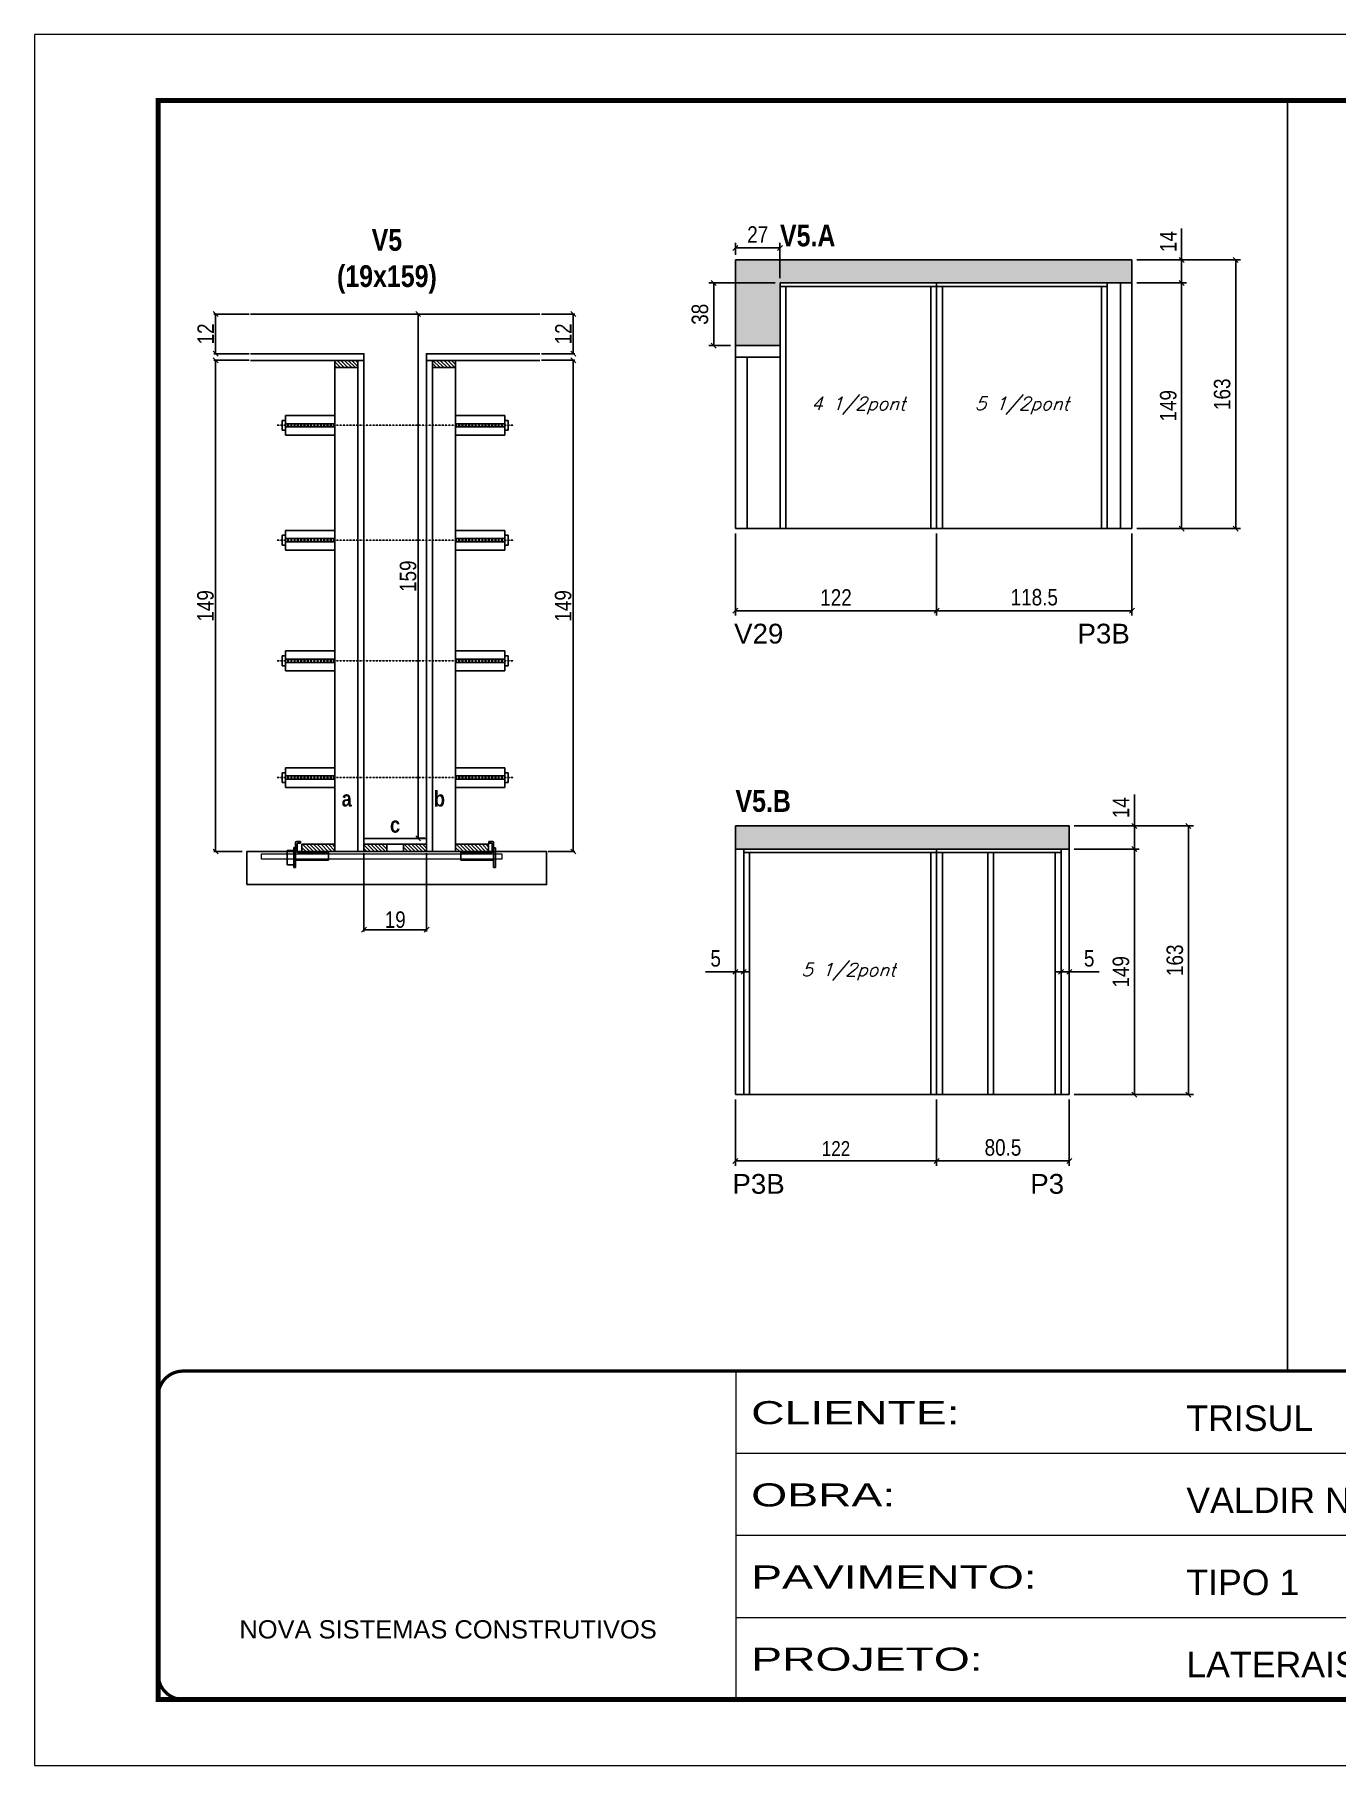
# Model space of a CAD drawing. Extents: x 3330 to 22105, y 1197 to 30204.
# Drawn here: x 4928 to 5718, y 26466 to 27516 of the extents above; entities that cross this region are included whole.
import ezdxf

# ---------------------------------------------------------------- set-up
doc = ezdxf.new("R2010")
doc.units = 0
for name, pattern in [('CONTINUO', [0]), ('DASHED', [0.75, 0.5, -0.25]), ('HIDDEN', [0.375, 0.25, -0.125])]:
    doc.linetypes.add(name, pattern=pattern)
for name, color, linetype in [('5', 5, 'Continuous'), ('barrote', 251, 'Continuous'), ('COTA', 241, 'Continuous'), ('detalhes', 4, 'Continuous'), ('NOMENCLATURA', 7, 'Continuous'), ('Painéis', 200, 'Continuous'), ('presilha', 1, 'Continuous'), ('SARR_2.2x10', 60, 'Continuous'), ('SARR_2.2x7', 40, 'Continuous'), ('SARR_3.5x7', 81, 'Continuous'), ('TENSOR', 3, 'Continuous'), ('texto', 7, 'Continuous')]:
    doc.layers.add(name, color=color, linetype=linetype)
for name, color, linetype, lineweight in [('CONCRETO', 251, 'Continuous', 25), ('Folhas', 255, 'Continuous', 9), ('SARRAFO DE PRESSAO', 251, 'DASHED', 9), ('SCO-___-LAJ', 2, 'Continuous', 0)]:
    doc.layers.add(name, color=color, linetype=linetype, lineweight=lineweight)
doc.styles.add('ARIAL', font='arial.ttf')
doc.styles.add('COTA TECNICA', font='techl___.ttf', dxfattribs={"height": 10})
doc.styles.add('COTA TECNICA 2X', font='techl___.ttf', dxfattribs={"height": 10})
doc.styles.add('COTA TECNICA-50', font='techl___.ttf', dxfattribs={"height": 9})
doc.styles.add('Romans', font='romans.shx')
doc.styles.get("Standard").update_dxf_attribs({"font": 'arial.ttf'})
doc.styles.add('TECNICA', font='techb___.ttf', dxfattribs={"height": 10})
doc.styles.add('Tecnologia', font='')
doc.styles.get('Tecnologia').set_extended_font_data('Forgotten Futurist')
doc.dimstyles.new('COTA PAINEL-50', dxfattribs={"dimtxt": 9, "dimasz": 3, "dimexe": 3, "dimexo": 3, "dimgap": 3, "dimtad": 1, "dimdec": 1, "dimzin": 12, "dimdsep": 46, "dimtxsty": 'COTA TECNICA-50', "dimblk1": 'OBLIQUE', "dimblk2": 'OBLIQUE', "dimsah": 1, "dimcen": 0.9, "dimclrd": 4, "dimclre": 4, "dimclrt": 240, "dimadec": 1, "dimazin": 3, "dimtfac": 1, "dimtdec": 1, "dimtmove": 0, "dimatfit": 3, "dimfxl": 1, "dimtolj": 1, "dimtzin": 12, "dimarcsym": 0})
doc.dimstyles.new('PAINEL', dxfattribs={"dimtxt": 10, "dimasz": 3, "dimexe": 3, "dimexo": 3, "dimgap": 3, "dimtad": 1, "dimdec": 1, "dimzin": 12, "dimdsep": 46, "dimtxsty": 'COTA TECNICA', "dimblk1": 'OBLIQUE', "dimblk2": 'OBLIQUE', "dimsah": 1, "dimcen": 0.9, "dimclrd": 4, "dimclre": 4, "dimclrt": 240, "dimadec": 1, "dimazin": 3, "dimtfac": 1, "dimtdec": 1, "dimtmove": 0, "dimatfit": 3, "dimfxl": 1, "dimtolj": 1, "dimtzin": 12, "dimarcsym": 0})
doc.dimstyles.new('SECAO', dxfattribs={"dimscale": 0.333333, "dimtxt": 5, "dimasz": 9, "dimexe": 3, "dimexo": 3, "dimgap": 3, "dimtad": 1, "dimdec": 1, "dimlfac": 0.5, "dimzin": 12, "dimdsep": 46, "dimtxsty": 'COTA TECNICA 2X', "dimblk1": 'OBLIQUE', "dimblk2": 'OBLIQUE', "dimsah": 1, "dimcen": 0.9, "dimclrd": 4, "dimclre": 4, "dimclrt": 240, "dimadec": 1, "dimazin": 3, "dimtfac": 1, "dimtdec": 1, "dimtmove": 0, "dimatfit": 3, "dimfxl": 1, "dimtolj": 1, "dimtzin": 12, "dimarcsym": 0})
pattern_1 = [(135, (38363.5036, -96491.8175), (-1.122532015, -1.122532015), [])]
pattern_2 = [(50, (-125809.412, -5427.082), (5.46554007, -0.47817257), [0.5715, -6.2865]), (355, (-125809.412, -5427.082), (-1.05730264, 5.73170536), [0.4572, -5.02921753]), (100.4514447, (-125808.9564, -5427.122), (4.40823741, 5.25353256), [0.48570026, -5.34270734]), (46.1842, (-125809.412, -5425.558), (8.13237123, -1.26126984), [0.85725, -9.42975]), (96.6355576, (-125808.734, -5425.663), (7.122124, 7.42278374), [0.7285507, -8.01406824]), (351.184151, (-125809.412, -5425.558), (7.122124, 7.42278374), [0.685799, -7.54379196]), (21, (-125808.65, -5425.939), (4.54843174, -3.06795595), [0.5715, -6.2865]), (326, (-125808.65, -5425.939), (1.85406085, 5.52563898), [0.4572, -5.0292]), (71.451445, (-125808.271, -5426.195), (6.40249258, 2.45768307), [0.48570026, -5.34269813]), (37.5, (-125809.4118, -5427.0821), (0.092658098, 2.536651166), [0, -4.96824, 0, -5.1054, 0, -5.04825]), (7.5, (-125809.4118, -5427.0821), (2.004589875, 3.005417245), [0, -2.91084, 0, -4.85394, 0, -1.92405]), (327.5, (-125811.1111, -5427.0821), (4.067717855, -0.17186232), [0, -1.905, 0, -5.9436, 0, -7.8867]), (317.5, (-125811.873, -5427.082), (4.44387544, 0.76279473), [0, -2.4765, 0, -3.94716, 0, -5.6007])]

# ---------------------------------------------------------------- blocks, each defined once
blk = doc.blocks.new('9999999999')
at = {"color": 30, "linetype": 'CONTINUO'}
for p, q in [((98564.6, 34230.2), (98564.6, 34429.4)), ((98564.6, 34379.6), (99584, 34379.6)), ((98564.6, 34329.8), (99488, 34329.8)), ((98564.6, 34280), (99488, 34280))]:
    blk.add_line(p, q, dxfattribs=at)
at = {"color": 30, "linetype": 'CONTINUO', "const_width": 2}
blk.add_lwpolyline([(99584, 34230.2), (99584, 34414.4, 0.414214), (99569, 34429.4), (98229, 34429.4, 0.414214), (98214, 34414.4), (98214, 34245.2, 0.414214), (98229, 34230.2), (99584, 34230.2)], format="xyb", dxfattribs=at)
at = {"layer": 'Folhas'}
blk.add_lwpolyline([(98139, 34190.2), (99624, 34190.2), (99624, 35240.2), (98139, 35240.2)], close=True, dxfattribs=at)
at = {"layer": 'Folhas', "color": 30, "const_width": 3}
blk.add_lwpolyline([(98214, 34230.2), (99584, 34230.2), (99584, 35200.2), (98214, 35200.2)], close=True, dxfattribs=at)
at = {"color": 7, "linetype": 'Continuous', "ltscale": 5, "style": 'ARIAL'}
for s, height, p in [('TRISUL', 15.48, (98837.7, 34393.1)), ('VALDIR NIEMEYER', 15.483, (98837.7, 34343.3)), ('TIPO 1', 15.48, (98837.7, 34293.5)), ('NOVA SISTEMAS CONSTRUTIVOS', 11.059, (98263.2, 34267.2)), ('LATERAIS DE VIGAS', 15.483, (98837.7, 34243.7))]:
    blk.add_text(s, height=height, dxfattribs=at).set_placement(p)
at = {"layer": 'Folhas', "color": 7, "style": 'Tecnologia', "width": 1.5}
for s, p in [('CLIENTE:', (98573.7, 34397.2)), ('OBRA:', (98573.7, 34347.3)), ('PAVIMENTO:', (98573.7, 34297.5)), ('PROJETO:', (98573.7, 34247.7))]:
    blk.add_text(s, height=14, dxfattribs=at).set_placement(p)
blk = doc.blocks.new('_Oblique')
at = {"color": 0, "linetype": 'ByBlock', "lineweight": -2}
blk.add_line((-0.5, -0.5), (0.5, 0.5), dxfattribs=at)
blk = doc.blocks.new('*D2072')
at = {"layer": 'COTA', "color": 4, "lineweight": -2, "transparency": 16777216}
for p, q in [((5128, 27019.4), (5128, 26971.9)), ((5166, 27019.4), (5166, 26971.9)), ((5166, 26972.9), (5128, 26972.9))]:
    blk.add_line(p, q, dxfattribs=at)
at = {"layer": 'Defpoints', "color": 0, "transparency": 16777216}
for p in [(5128, 27020.4), (5166, 27020.4), (5128, 26972.9)]:
    blk.add_point(p, dxfattribs=at)
at = {"layer": 'COTA', "color": 4, "lineweight": -2, "transparency": 16777216, "xscale": 3, "yscale": 3, "zscale": 3, "rotation": 180}
blk.add_blockref('_Oblique', (5128, 26972.9), dxfattribs=at)
at = {"layer": 'COTA', "color": 4, "lineweight": -2, "transparency": 16777216, "xscale": 3, "yscale": 3, "zscale": 3}
blk.add_blockref('_Oblique', (5166, 26972.9), dxfattribs=at)
at = {"layer": 'COTA', "color": 240, "transparency": 16777216, "insert": (5147, 26979), "char_height": 10, "attachment_point": 5, "style": 'COTA TECNICA 2X'}
blk.add_mtext('\\A1;19', dxfattribs=at)
blk = doc.blocks.new('PRESILHA METÁLICA 1')
at = {"layer": 'presilha'}
for p, q in [((7.5, 10.6), (7.5, 19.9)), ((12, 21), (8.6, 21)), ((9, 11.6), (9, 18.9)), ((12, 19.5), (9.6, 19.5)), ((12, 21), (12, 19.5)), ((0, 13), (6, 13)), ((0, 13), (0, 0)), ((6, 0), (0, 0)), ((6, 15.5), (7.5, 15.5)), ((6, -2.5), (6, 15.5)), ((6, 13), (6, 0)), ((7.5, 15.5), (7.5, -2.5)), ((37.5, 4.1), (7.5, 4.1)), ((37.5, 11), (9.6, 11)), ((37.5, 11), (37.5, 4.1)), ((7.5, -2.5), (6, -2.5))]:
    blk.add_line(p, q, dxfattribs=at)
for centre, radius, start, end in [((8.6, 19.9), 1.14, 90, 180), ((9.6, 18.9), 0.57, 90, 180), ((9.6, 11.6), 0.57, 180, 270)]:
    blk.add_arc(centre, radius, start, end, dxfattribs=at)
blk = doc.blocks.new('PRESILHA METÁLICA 2')
at = {"layer": 'presilha'}
for p, q in [((-5.2, 23.5), (-5.2, 22)), ((-5.2, 23.5), (-1.9, 23.5)), ((-5.2, 22), (-2.8, 22)), ((-2.2, 14.1), (-2.2, 21.4)), ((0.8, 18), (-0.8, 18)), ((-0.8, 18), (-0.8, 0)), ((-0.8, 14.6), (-0.8, 22.4)), ((0.8, 0), (0.8, 18)), ((-30.8, 13.5), (-30.8, 6.6)), ((-30.8, 13.5), (-2.8, 13.5)), ((-30.8, 6.6), (-0.8, 6.6)), ((-0.8, 0), (0.8, 0))]:
    blk.add_line(p, q, dxfattribs=at)
for centre, radius, start, end in [((-2.8, 21.4), 0.57, 0, 90), ((-1.9, 22.4), 1.14, 0, 90), ((-2.8, 14.1), 0.57, 270, 0)]:
    blk.add_arc(centre, radius, start, end, dxfattribs=at)
blk = doc.blocks.new('*D1832')
at = {"layer": 'COTA', "color": 4, "lineweight": -2, "transparency": 16777216}
for p, q in [((5235.7, 27318.4), (5256, 27318.4)), ((5255, 27318.4), (5255, 27020.4)), ((5239.8, 27020.4), (5256, 27020.4))]:
    blk.add_line(p, q, dxfattribs=at)
at = {"layer": 'Defpoints', "color": 0, "transparency": 16777216}
for p in [(5234.7, 27318.4), (5238.8, 27020.4), (5255, 27020.4)]:
    blk.add_point(p, dxfattribs=at)
at = {"layer": 'COTA', "color": 4, "lineweight": -2, "transparency": 16777216, "xscale": 3, "yscale": 3, "zscale": 3}
for p, rotation in [((5255, 27318.4), 90), ((5255, 27020.4), 270)]:
    blk.add_blockref('_Oblique', p, dxfattribs=dict(at, rotation=rotation))
at = {"layer": 'COTA', "color": 240, "transparency": 16777216, "insert": (5248.9, 27169.4), "char_height": 10, "attachment_point": 5, "rotation": 90, "style": 'COTA TECNICA 2X'}
blk.add_mtext('\\A1;149', dxfattribs=at)
blk = doc.blocks.new('*D1833')
at = {"layer": 'COTA', "color": 4, "lineweight": -2, "transparency": 16777216}
for p, q in [((5235.7, 27346.4), (5256, 27346.4)), ((5255, 27322.4), (5255, 27346.4)), ((5235.7, 27322.4), (5256, 27322.4))]:
    blk.add_line(p, q, dxfattribs=at)
at = {"layer": 'Defpoints', "color": 0, "transparency": 16777216}
for p in [(5234.7, 27346.4), (5255, 27346.4), (5234.7, 27322.4)]:
    blk.add_point(p, dxfattribs=at)
at = {"layer": 'COTA', "color": 4, "lineweight": -2, "transparency": 16777216, "xscale": 3, "yscale": 3, "zscale": 3}
for p, rotation in [((5255, 27346.4), 90), ((5255, 27322.4), 270)]:
    blk.add_blockref('_Oblique', p, dxfattribs=dict(at, rotation=rotation))
at = {"layer": 'COTA', "color": 240, "transparency": 16777216, "insert": (5249, 27334.4), "char_height": 10, "attachment_point": 5, "rotation": 90, "style": 'COTA TECNICA 2X'}
blk.add_mtext('\\A1;12', dxfattribs=at)
blk = doc.blocks.new('*D1834')
at = {"layer": 'COTA', "color": 4, "lineweight": -2, "transparency": 16777216}
for p, q in [((5058.3, 27318.4), (5037, 27318.4)), ((5038, 27318.4), (5038, 27020.4)), ((5054.2, 27020.4), (5037, 27020.4))]:
    blk.add_line(p, q, dxfattribs=at)
at = {"layer": 'Defpoints', "color": 0, "transparency": 16777216}
for p in [(5059.3, 27318.4), (5038, 27020.4), (5055.2, 27020.4)]:
    blk.add_point(p, dxfattribs=at)
at = {"layer": 'COTA', "color": 4, "lineweight": -2, "transparency": 16777216, "xscale": 3, "yscale": 3, "zscale": 3}
for p, rotation in [((5038, 27318.4), 90), ((5038, 27020.4), 270)]:
    blk.add_blockref('_Oblique', p, dxfattribs=dict(at, rotation=rotation))
at = {"layer": 'COTA', "color": 240, "transparency": 16777216, "insert": (5031.9, 27169.4), "char_height": 10, "attachment_point": 5, "rotation": 90, "style": 'COTA TECNICA 2X'}
blk.add_mtext('\\A1;149', dxfattribs=at)
blk = doc.blocks.new('*D1835')
at = {"layer": 'COTA', "color": 4, "lineweight": -2, "transparency": 16777216}
for p, q in [((5165, 27346.4), (5159.9, 27346.4)), ((5160.9, 27028.4), (5160.9, 27346.4)), ((5165, 27028.4), (5159.9, 27028.4))]:
    blk.add_line(p, q, dxfattribs=at)
at = {"layer": 'Defpoints', "color": 0, "transparency": 16777216}
for p in [(5160.9, 27346.4), (5166, 27346.4), (5166, 27028.4)]:
    blk.add_point(p, dxfattribs=at)
at = {"layer": 'COTA', "color": 4, "lineweight": -2, "transparency": 16777216, "xscale": 3, "yscale": 3, "zscale": 3}
for p, rotation in [((5160.9, 27346.4), 90), ((5160.9, 27028.4), 270)]:
    blk.add_blockref('_Oblique', p, dxfattribs=dict(at, rotation=rotation))
at = {"layer": 'COTA', "color": 240, "transparency": 16777216, "insert": (5154.8, 27187.4), "char_height": 10, "attachment_point": 5, "rotation": 90, "style": 'COTA TECNICA 2X'}
blk.add_mtext('\\A1;159', dxfattribs=at)
blk = doc.blocks.new('*D1836')
at = {"layer": 'COTA', "color": 4, "lineweight": -2, "transparency": 16777216}
for p, q in [((5058.3, 27346.4), (5037, 27346.4)), ((5038, 27322.4), (5038, 27346.4)), ((5058.3, 27322.4), (5037, 27322.4))]:
    blk.add_line(p, q, dxfattribs=at)
at = {"layer": 'Defpoints', "color": 0, "transparency": 16777216}
for p in [(5038, 27346.4), (5059.3, 27346.4), (5059.3, 27322.4)]:
    blk.add_point(p, dxfattribs=at)
at = {"layer": 'COTA', "color": 4, "lineweight": -2, "transparency": 16777216, "xscale": 3, "yscale": 3, "zscale": 3}
for p, rotation in [((5038, 27346.4), 90), ((5038, 27322.4), 270)]:
    blk.add_blockref('_Oblique', p, dxfattribs=dict(at, rotation=rotation))
at = {"layer": 'COTA', "color": 240, "transparency": 16777216, "insert": (5032, 27334.4), "char_height": 10, "attachment_point": 5, "rotation": 90, "style": 'COTA TECNICA 2X'}
blk.add_mtext('\\A1;12', dxfattribs=at)
blk = doc.blocks.new('*D1837')
at = {"layer": 'COTA', "color": 4, "linetype": 'ByBlock', "lineweight": -2, "transparency": 16777216}
for p, q in [((5353.4, 27213.3), (5353.4, 27163.5)), ((5475.4, 27213.3), (5475.4, 27163.5)), ((5353.4, 27166.5), (5475.4, 27166.5))]:
    blk.add_line(p, q, dxfattribs=at)
at = {"layer": 'Defpoints', "color": 0, "linetype": 'ByBlock', "transparency": 16777216}
for p in [(5353.4, 27216.3), (5475.4, 27216.3), (5475.4, 27166.5)]:
    blk.add_point(p, dxfattribs=at)
at = {"layer": 'COTA', "color": 4, "linetype": 'ByBlock', "lineweight": -2, "transparency": 16777216, "xscale": 3, "yscale": 3, "zscale": 3, "rotation": 180}
blk.add_blockref('_Oblique', (5353.4, 27166.5), dxfattribs=at)
at = {"layer": 'COTA', "color": 4, "linetype": 'ByBlock', "lineweight": -2, "transparency": 16777216, "xscale": 3, "yscale": 3, "zscale": 3}
blk.add_blockref('_Oblique', (5475.4, 27166.5), dxfattribs=at)
at = {"layer": 'COTA', "color": 240, "linetype": 'ByBlock', "transparency": 16777216, "insert": (5414.4, 27174.5), "char_height": 10, "attachment_point": 5, "style": 'COTA TECNICA'}
blk.add_mtext('\\A1;122', dxfattribs=at)
blk = doc.blocks.new('*D1838')
at = {"layer": 'COTA', "color": 4, "linetype": 'ByBlock', "lineweight": -2, "transparency": 16777216}
for p, q in [((5475.4, 27213.3), (5475.4, 27163.5)), ((5593.9, 27213.3), (5593.9, 27163.5)), ((5475.4, 27166.5), (5593.9, 27166.5))]:
    blk.add_line(p, q, dxfattribs=at)
at = {"layer": 'Defpoints', "color": 0, "linetype": 'ByBlock', "transparency": 16777216}
for p in [(5475.4, 27216.3), (5593.9, 27216.3), (5593.9, 27166.5)]:
    blk.add_point(p, dxfattribs=at)
at = {"layer": 'COTA', "color": 4, "linetype": 'ByBlock', "lineweight": -2, "transparency": 16777216, "xscale": 3, "yscale": 3, "zscale": 3, "rotation": 180}
blk.add_blockref('_Oblique', (5475.4, 27166.5), dxfattribs=at)
at = {"layer": 'COTA', "color": 4, "linetype": 'ByBlock', "lineweight": -2, "transparency": 16777216, "xscale": 3, "yscale": 3, "zscale": 3}
blk.add_blockref('_Oblique', (5593.9, 27166.5), dxfattribs=at)
at = {"layer": 'COTA', "color": 240, "linetype": 'ByBlock', "transparency": 16777216, "insert": (5534.7, 27174.6), "char_height": 10, "attachment_point": 5, "style": 'COTA TECNICA'}
blk.add_mtext('\\A1;118.5', dxfattribs=at)
blk = doc.blocks.new('*D1839')
at = {"layer": 'COTA', "color": 4, "linetype": 'ByBlock', "lineweight": -2, "transparency": 16777216}
for p, q in [((5596.9, 27365.3), (5627.1, 27365.3)), ((5624.1, 27365.3), (5624.1, 27216.3)), ((5596.9, 27216.3), (5627.1, 27216.3))]:
    blk.add_line(p, q, dxfattribs=at)
at = {"layer": 'Defpoints', "color": 0, "linetype": 'ByBlock', "transparency": 16777216}
for p in [(5593.9, 27365.3), (5593.9, 27216.3), (5624.1, 27216.3)]:
    blk.add_point(p, dxfattribs=at)
at = {"layer": 'COTA', "color": 4, "linetype": 'ByBlock', "lineweight": -2, "transparency": 16777216, "xscale": 3, "yscale": 3, "zscale": 3}
for p, rotation in [((5624.1, 27365.3), 90), ((5624.1, 27216.3), 270)]:
    blk.add_blockref('_Oblique', p, dxfattribs=dict(at, rotation=rotation))
at = {"layer": 'COTA', "color": 240, "linetype": 'ByBlock', "transparency": 16777216, "insert": (5616, 27290.8), "char_height": 10, "attachment_point": 5, "rotation": 90, "style": 'COTA TECNICA'}
blk.add_mtext('\\A1;149', dxfattribs=at)
blk = doc.blocks.new('*D1840')
at = {"layer": 'COTA', "color": 4, "linetype": 'ByBlock', "lineweight": -2, "transparency": 16777216}
for p, q in [((5353.4, 27382.3), (5353.4, 27389.6)), ((5380.4, 27386.6), (5353.4, 27386.6)), ((5380.4, 27368.3), (5380.4, 27389.6))]:
    blk.add_line(p, q, dxfattribs=at)
at = {"layer": 'Defpoints', "color": 0, "linetype": 'ByBlock', "transparency": 16777216}
for p in [(5353.4, 27386.6), (5353.4, 27379.3), (5380.4, 27365.3)]:
    blk.add_point(p, dxfattribs=at)
at = {"layer": 'COTA', "color": 4, "linetype": 'ByBlock', "lineweight": -2, "transparency": 16777216, "xscale": 3, "yscale": 3, "zscale": 3, "rotation": 180}
blk.add_blockref('_Oblique', (5353.4, 27386.6), dxfattribs=at)
at = {"layer": 'COTA', "color": 4, "linetype": 'ByBlock', "lineweight": -2, "transparency": 16777216, "xscale": 3, "yscale": 3, "zscale": 3}
blk.add_blockref('_Oblique', (5380.4, 27386.6), dxfattribs=at)
at = {"layer": 'COTA', "color": 240, "linetype": 'ByBlock', "transparency": 16777216, "insert": (5366.9, 27394.7), "char_height": 10, "attachment_point": 5, "style": 'COTA TECNICA'}
blk.add_mtext('\\A1;27', dxfattribs=at)
blk = doc.blocks.new('*D1841')
at = {"layer": 'COTA', "color": 4, "linetype": 'ByBlock', "lineweight": -2, "transparency": 16777216}
for p, q in [((5377.4, 27365.3), (5337.2, 27365.3)), ((5340.2, 27327.3), (5340.2, 27365.3)), ((5350.4, 27327.3), (5337.2, 27327.3))]:
    blk.add_line(p, q, dxfattribs=at)
at = {"layer": 'Defpoints', "color": 0, "linetype": 'ByBlock', "transparency": 16777216}
for p in [(5340.2, 27365.3), (5380.4, 27365.3), (5353.4, 27327.3)]:
    blk.add_point(p, dxfattribs=at)
at = {"layer": 'COTA', "color": 4, "linetype": 'ByBlock', "lineweight": -2, "transparency": 16777216, "xscale": 3, "yscale": 3, "zscale": 3}
for p, rotation in [((5340.2, 27365.3), 90), ((5340.2, 27327.3), 270)]:
    blk.add_blockref('_Oblique', p, dxfattribs=dict(at, rotation=rotation))
at = {"layer": 'COTA', "color": 240, "linetype": 'ByBlock', "transparency": 16777216, "insert": (5331.9, 27346.3), "char_height": 10, "attachment_point": 5, "rotation": 90, "style": 'COTA TECNICA'}
blk.add_mtext('\\A1;38', dxfattribs=at)
blk = doc.blocks.new('*D1842')
at = {"layer": 'COTA', "color": 4, "linetype": 'ByBlock', "lineweight": -2, "transparency": 16777216}
for p, q in [((5624.1, 27379.3), (5624.1, 27398.4)), ((5596.9, 27379.3), (5627.1, 27379.3)), ((5624.1, 27365.3), (5624.1, 27379.3)), ((5596.9, 27365.3), (5627.1, 27365.3))]:
    blk.add_line(p, q, dxfattribs=at)
at = {"layer": 'Defpoints', "color": 0, "linetype": 'ByBlock', "transparency": 16777216}
for p in [(5593.9, 27379.3), (5624.1, 27379.3), (5593.9, 27365.3)]:
    blk.add_point(p, dxfattribs=at)
at = {"layer": 'COTA', "color": 4, "linetype": 'ByBlock', "lineweight": -2, "transparency": 16777216, "xscale": 3, "yscale": 3, "zscale": 3}
for p, rotation in [((5624.1, 27379.3), 90), ((5624.1, 27365.3), 270)]:
    blk.add_blockref('_Oblique', p, dxfattribs=dict(at, rotation=rotation))
at = {"layer": 'COTA', "color": 240, "linetype": 'ByBlock', "transparency": 16777216, "insert": (5616, 27390.4), "char_height": 10, "attachment_point": 5, "rotation": 90, "style": 'COTA TECNICA'}
blk.add_mtext('\\A1;14', dxfattribs=at)
blk = doc.blocks.new('*D1843')
at = {"layer": 'COTA', "color": 4, "linetype": 'ByBlock', "lineweight": -2, "transparency": 16777216}
for p, q in [((5596.9, 27379.3), (5659.9, 27379.3)), ((5656.9, 27216.3), (5656.9, 27379.3)), ((5596.9, 27216.3), (5659.9, 27216.3))]:
    blk.add_line(p, q, dxfattribs=at)
at = {"layer": 'Defpoints', "color": 0, "linetype": 'ByBlock', "transparency": 16777216}
for p in [(5593.9, 27379.3), (5656.9, 27379.3), (5593.9, 27216.3)]:
    blk.add_point(p, dxfattribs=at)
at = {"layer": 'COTA', "color": 4, "linetype": 'ByBlock', "lineweight": -2, "transparency": 16777216, "xscale": 3, "yscale": 3, "zscale": 3}
for p, rotation in [((5656.9, 27379.3), 90), ((5656.9, 27216.3), 270)]:
    blk.add_blockref('_Oblique', p, dxfattribs=dict(at, rotation=rotation))
at = {"layer": 'COTA', "color": 240, "linetype": 'ByBlock', "transparency": 16777216, "insert": (5648.7, 27297.8), "char_height": 10, "attachment_point": 5, "rotation": 90, "style": 'COTA TECNICA'}
blk.add_mtext('\\A1;163', dxfattribs=at)
blk = doc.blocks.new('*D1844')
at = {"layer": 'COTA', "color": 4, "linetype": 'ByBlock', "lineweight": -2, "transparency": 16777216}
for p, q in [((5353.4, 26869.9), (5353.4, 26829.7)), ((5475.4, 26869.9), (5475.4, 26829.7)), ((5475.4, 26832.7), (5353.4, 26832.7))]:
    blk.add_line(p, q, dxfattribs=at)
at = {"layer": 'Defpoints', "color": 0, "linetype": 'ByBlock', "transparency": 16777216}
for p in [(5353.4, 26872.9), (5475.4, 26872.9), (5353.4, 26832.7)]:
    blk.add_point(p, dxfattribs=at)
at = {"layer": 'COTA', "color": 4, "linetype": 'ByBlock', "lineweight": -2, "transparency": 16777216, "xscale": 3, "yscale": 3, "zscale": 3, "rotation": 180}
blk.add_blockref('_Oblique', (5353.4, 26832.7), dxfattribs=at)
at = {"layer": 'COTA', "color": 4, "linetype": 'ByBlock', "lineweight": -2, "transparency": 16777216, "xscale": 3, "yscale": 3, "zscale": 3}
blk.add_blockref('_Oblique', (5475.4, 26832.7), dxfattribs=at)
at = {"layer": 'COTA', "color": 240, "linetype": 'ByBlock', "transparency": 16777216, "insert": (5414.4, 26840.2), "char_height": 9, "attachment_point": 5, "style": 'COTA TECNICA-50'}
blk.add_mtext('\\A1;122', dxfattribs=at)
blk = doc.blocks.new('*D1845')
at = {"layer": 'COTA', "color": 4, "linetype": 'ByBlock', "lineweight": -2, "transparency": 16777216}
for p, q in [((5475.4, 26869.9), (5475.4, 26829.7)), ((5555.9, 26869.9), (5555.9, 26829.7)), ((5475.4, 26832.7), (5555.9, 26832.7))]:
    blk.add_line(p, q, dxfattribs=at)
at = {"layer": 'Defpoints', "color": 0, "linetype": 'ByBlock', "transparency": 16777216}
for p in [(5475.4, 26872.9), (5555.9, 26872.9), (5555.9, 26832.7)]:
    blk.add_point(p, dxfattribs=at)
at = {"layer": 'COTA', "color": 4, "linetype": 'ByBlock', "lineweight": -2, "transparency": 16777216, "xscale": 3, "yscale": 3, "zscale": 3, "rotation": 180}
blk.add_blockref('_Oblique', (5475.4, 26832.7), dxfattribs=at)
at = {"layer": 'COTA', "color": 4, "linetype": 'ByBlock', "lineweight": -2, "transparency": 16777216, "xscale": 3, "yscale": 3, "zscale": 3}
blk.add_blockref('_Oblique', (5555.9, 26832.7), dxfattribs=at)
at = {"layer": 'COTA', "color": 240, "linetype": 'ByBlock', "transparency": 16777216, "insert": (5515.7, 26840.8), "char_height": 10, "attachment_point": 5, "style": 'COTA TECNICA'}
blk.add_mtext('\\A1;80.5', dxfattribs=at)
blk = doc.blocks.new('*D1846')
at = {"layer": 'COTA', "color": 4, "linetype": 'ByBlock', "lineweight": -2, "transparency": 16777216}
for p, q in [((5558.9, 27021.9), (5598.4, 27021.9)), ((5595.4, 27021.9), (5595.4, 26872.9)), ((5558.9, 26872.9), (5598.4, 26872.9))]:
    blk.add_line(p, q, dxfattribs=at)
at = {"layer": 'Defpoints', "color": 0, "linetype": 'ByBlock', "transparency": 16777216}
for p in [(5555.9, 27021.9), (5555.9, 26872.9), (5595.4, 26872.9)]:
    blk.add_point(p, dxfattribs=at)
at = {"layer": 'COTA', "color": 4, "linetype": 'ByBlock', "lineweight": -2, "transparency": 16777216, "xscale": 3, "yscale": 3, "zscale": 3}
for p, rotation in [((5595.4, 27021.9), 90), ((5595.4, 26872.9), 270)]:
    blk.add_blockref('_Oblique', p, dxfattribs=dict(at, rotation=rotation))
at = {"layer": 'COTA', "color": 240, "linetype": 'ByBlock', "transparency": 16777216, "insert": (5587.3, 26947.4), "char_height": 10, "attachment_point": 5, "rotation": 90, "style": 'COTA TECNICA'}
blk.add_mtext('\\A1;149', dxfattribs=at)
blk = doc.blocks.new('*D1847')
at = {"layer": 'COTA', "color": 4, "linetype": 'ByBlock', "lineweight": -2, "transparency": 16777216}
for p, q in [((5595.4, 27035.9), (5595.4, 27055)), ((5558.9, 27035.9), (5598.4, 27035.9)), ((5595.4, 27021.9), (5595.4, 27035.9)), ((5558.9, 27021.9), (5598.4, 27021.9))]:
    blk.add_line(p, q, dxfattribs=at)
at = {"layer": 'Defpoints', "color": 0, "linetype": 'ByBlock', "transparency": 16777216}
for p in [(5555.9, 27035.9), (5595.4, 27035.9), (5555.9, 27021.9)]:
    blk.add_point(p, dxfattribs=at)
at = {"layer": 'COTA', "color": 4, "linetype": 'ByBlock', "lineweight": -2, "transparency": 16777216, "xscale": 3, "yscale": 3, "zscale": 3}
for p, rotation in [((5595.4, 27035.9), 90), ((5595.4, 27021.9), 270)]:
    blk.add_blockref('_Oblique', p, dxfattribs=dict(at, rotation=rotation))
at = {"layer": 'COTA', "color": 240, "linetype": 'ByBlock', "transparency": 16777216, "insert": (5587.3, 27047), "char_height": 10, "attachment_point": 5, "rotation": 90, "style": 'COTA TECNICA'}
blk.add_mtext('\\A1;14', dxfattribs=at)
blk = doc.blocks.new('*D1848')
at = {"layer": 'COTA', "color": 4, "linetype": 'ByBlock', "lineweight": -2, "transparency": 16777216}
for p, q in [((5558.9, 27035.9), (5631.2, 27035.9)), ((5628.2, 26872.9), (5628.2, 27035.9)), ((5558.9, 26872.9), (5631.2, 26872.9))]:
    blk.add_line(p, q, dxfattribs=at)
at = {"layer": 'Defpoints', "color": 0, "linetype": 'ByBlock', "transparency": 16777216}
for p in [(5555.9, 27035.9), (5628.2, 27035.9), (5555.9, 26872.9)]:
    blk.add_point(p, dxfattribs=at)
at = {"layer": 'COTA', "color": 4, "linetype": 'ByBlock', "lineweight": -2, "transparency": 16777216, "xscale": 3, "yscale": 3, "zscale": 3}
for p, rotation in [((5628.2, 27035.9), 90), ((5628.2, 26872.9), 270)]:
    blk.add_blockref('_Oblique', p, dxfattribs=dict(at, rotation=rotation))
at = {"layer": 'COTA', "color": 240, "linetype": 'ByBlock', "transparency": 16777216, "insert": (5620, 26954.4), "char_height": 10, "attachment_point": 5, "rotation": 90, "style": 'COTA TECNICA'}
blk.add_mtext('\\A1;163', dxfattribs=at)
blk = doc.blocks.new('*D3033')
at = {"layer": 'COTA', "color": 4, "linetype": 'ByBlock', "lineweight": -2, "transparency": 16777216}
for p, q in [((5353.4, 26947.4), (5335.3, 26947.4)), ((5358.4, 26947.4), (5353.4, 26947.4)), ((5358.4, 26947.4), (5361.4, 26947.4))]:
    blk.add_line(p, q, dxfattribs=at)
at = {"layer": 'Defpoints', "color": 0, "linetype": 'ByBlock', "transparency": 16777216}
for p in [(5353.4, 26947.4), (5353.4, 26947.4), (5358.4, 26947.4)]:
    blk.add_point(p, dxfattribs=at)
at = {"layer": 'COTA', "color": 4, "linetype": 'ByBlock', "lineweight": -2, "transparency": 16777216, "xscale": 3, "yscale": 3, "zscale": 3}
blk.add_blockref('_Oblique', (5353.4, 26947.4), dxfattribs=at)
at = {"layer": 'COTA', "color": 4, "linetype": 'ByBlock', "lineweight": -2, "transparency": 16777216, "xscale": 3, "yscale": 3, "zscale": 3, "rotation": 180}
blk.add_blockref('_Oblique', (5358.4, 26947.4), dxfattribs=at)
at = {"layer": 'COTA', "color": 240, "linetype": 'ByBlock', "transparency": 16777216, "insert": (5341.4, 26955.5), "char_height": 10, "attachment_point": 5, "style": 'COTA TECNICA'}
blk.add_mtext('\\A1;5', dxfattribs=at)
blk = doc.blocks.new('*D3034')
at = {"layer": 'COTA', "color": 4, "linetype": 'ByBlock', "lineweight": -2, "transparency": 16777216}
for p, q in [((5550.9, 26947.4), (5547.9, 26947.4)), ((5550.9, 26947.4), (5555.9, 26947.4)), ((5555.9, 26947.4), (5574, 26947.4))]:
    blk.add_line(p, q, dxfattribs=at)
at = {"layer": 'Defpoints', "color": 0, "linetype": 'ByBlock', "transparency": 16777216}
for p in [(5550.9, 26947.4), (5555.9, 26947.4), (5555.9, 26947.4)]:
    blk.add_point(p, dxfattribs=at)
at = {"layer": 'COTA', "color": 4, "linetype": 'ByBlock', "lineweight": -2, "transparency": 16777216, "xscale": 3, "yscale": 3, "zscale": 3}
blk.add_blockref('_Oblique', (5550.9, 26947.4), dxfattribs=at)
at = {"layer": 'COTA', "color": 4, "linetype": 'ByBlock', "lineweight": -2, "transparency": 16777216, "xscale": 3, "yscale": 3, "zscale": 3, "rotation": 180}
blk.add_blockref('_Oblique', (5555.9, 26947.4), dxfattribs=at)
at = {"layer": 'COTA', "color": 240, "linetype": 'ByBlock', "transparency": 16777216, "insert": (5568, 26955.5), "char_height": 10, "attachment_point": 5, "style": 'COTA TECNICA'}
blk.add_mtext('\\A1;5', dxfattribs=at)

msp = doc.modelspace()

# ---------------------------------------------------------------- hatches: boundary and pattern name
at = {"layer": 'COTA', "linetype": 'ByBlock'}
h = msp.add_hatch(dxfattribs=at)
h.set_pattern_fill('AR-CONC', color=256, scale=0.03)
h.set_pattern_definition(pattern_2)
h.paths.add_polyline_path([(5353.43, 27379.33), (5353.43, 27327.33), (5380.43, 27327.33), (5380.43, 27365.33), (5593.93, 27365.33), (5593.93, 27379.33)])
h = msp.add_hatch(dxfattribs=at)
h.set_pattern_fill('AR-CONC', color=256, scale=0.03)
h.set_pattern_definition(pattern_2)
h.paths.add_polyline_path([(5353.43, 27035.91), (5353.43, 27021.91), (5555.93, 27021.91), (5555.93, 27035.91)])
at = {"layer": 'SARR_2.2x10'}
h = msp.add_hatch(dxfattribs=at)
h.set_pattern_fill('ANSI31', color=256, scale=0.5, angle=90)
h.set_pattern_definition([(135, (38283.9036, -96491.8175), (-1.122532015, -1.122532015), [])])
h.paths.add_polyline_path([(5090.36, 27024.75), (5090.36, 27020.35), (5110.36, 27020.35), (5110.36, 27024.75)])
h = msp.add_hatch(dxfattribs=at)
h.set_pattern_fill('ANSI31', color=256, scale=0.5, angle=90)
h.set_pattern_definition([(135, (38377.1036, -96491.8175), (-1.122532015, -1.122532015), [])])
h.paths.add_polyline_path([(5183.56, 27024.75), (5183.56, 27020.35), (5203.56, 27020.35), (5203.56, 27024.75)])
at = {"layer": 'SARR_2.2x7'}
h = msp.add_hatch(dxfattribs=at)
h.set_pattern_fill('ANSI31', color=256, scale=0.5, angle=90)
h.set_pattern_definition([(135, (38277.9036, -96198.2175), (-1.122532015, -1.122532015), [])])
h.paths.add_polyline_path([(5124.36, 27318.35), (5124.36, 27313.95), (5110.36, 27313.95), (5110.36, 27318.35)])
h = msp.add_hatch(dxfattribs=at)
h.set_pattern_fill('ANSI31', color=256, scale=0.5, angle=90)
h.set_pattern_definition([(135, (38297.9036, -96198.2175), (-1.122532015, -1.122532015), [])])
h.paths.add_polyline_path([(5169.56, 27318.35), (5169.56, 27313.95), (5183.56, 27313.95), (5183.56, 27318.35)])
h = msp.add_hatch(dxfattribs=at)
h.set_pattern_fill('ANSI31', color=256, scale=0.5, angle=90)
h.set_pattern_definition(pattern_1)
h.paths.add_polyline_path([(5141.96, 27020.35), (5141.96, 27024.75), (5127.96, 27024.75), (5127.96, 27020.35)])
h = msp.add_hatch(dxfattribs=at)
h.set_pattern_fill('ANSI31', color=256, scale=0.5, angle=90)
h.set_pattern_definition(pattern_1)
h.paths.add_polyline_path([(5151.96, 27024.75), (5151.96, 27020.35), (5165.96, 27020.35), (5165.96, 27024.75)])

# ---------------------------------------------------------------- linework, layer by layer
at = {"ltscale": 3}
for p, q in [((5078.36, 27275.94), (5078.36, 27281.94)), ((5080.36, 27281.94), (5078.36, 27281.94)), ((5080.36, 27272.94), (5080.36, 27284.94)), ((5080.36, 27284.94), (5110.36, 27284.94)), ((5110.36, 27279.94), (5080.36, 27279.94)), ((5213.56, 27284.94), (5183.56, 27284.94)), ((5183.56, 27279.94), (5213.56, 27279.94)), ((5213.56, 27272.94), (5213.56, 27284.94)), ((5213.56, 27281.94), (5215.56, 27281.94)), ((5215.56, 27275.94), (5215.56, 27281.94)), ((5080.36, 27275.94), (5078.36, 27275.94)), ((5110.36, 27277.94), (5080.36, 27277.94)), ((5080.36, 27272.94), (5110.36, 27272.94)), ((5183.56, 27277.94), (5213.56, 27277.94)), ((5213.56, 27272.94), (5183.56, 27272.94)), ((5215.56, 27275.94), (5213.56, 27275.94)), ((5078.36, 27206.22), (5078.36, 27212.22)), ((5080.36, 27212.22), (5078.36, 27212.22)), ((5080.36, 27206.22), (5078.36, 27206.22)), ((5080.36, 27203.22), (5080.36, 27215.22)), ((5080.36, 27215.22), (5110.36, 27215.22)), ((5110.36, 27210.22), (5080.36, 27210.22)), ((5110.36, 27208.22), (5080.36, 27208.22)), ((5213.56, 27215.22), (5183.56, 27215.22)), ((5183.56, 27210.22), (5213.56, 27210.22)), ((5183.56, 27208.22), (5213.56, 27208.22)), ((5213.56, 27203.22), (5213.56, 27215.22)), ((5213.56, 27212.22), (5215.56, 27212.22)), ((5215.56, 27206.22), (5213.56, 27206.22)), ((5215.56, 27206.22), (5215.56, 27212.22)), ((5080.36, 27203.22), (5110.36, 27203.22)), ((5213.56, 27203.22), (5183.56, 27203.22)), ((5078.36, 27133.08), (5078.36, 27139.08)), ((5080.36, 27139.08), (5078.36, 27139.08)), ((5080.36, 27133.08), (5078.36, 27133.08)), ((5080.36, 27130.08), (5080.36, 27142.08)), ((5080.36, 27142.08), (5110.36, 27142.08)), ((5110.36, 27137.08), (5080.36, 27137.08)), ((5110.36, 27135.08), (5080.36, 27135.08)), ((5213.56, 27142.08), (5183.56, 27142.08)), ((5183.56, 27137.08), (5213.56, 27137.08)), ((5183.56, 27135.08), (5213.56, 27135.08)), ((5213.56, 27130.08), (5213.56, 27142.08)), ((5213.56, 27139.08), (5215.56, 27139.08)), ((5215.56, 27133.08), (5213.56, 27133.08)), ((5215.56, 27133.08), (5215.56, 27139.08)), ((5080.36, 27130.08), (5110.36, 27130.08)), ((5213.56, 27130.08), (5183.56, 27130.08)), ((5080.36, 27071.2), (5080.36, 27059.2)), ((5080.36, 27071.2), (5110.36, 27071.2)), ((5213.56, 27071.2), (5183.56, 27071.2)), ((5213.56, 27071.2), (5213.56, 27059.2)), ((5078.36, 27068.2), (5078.36, 27062.2)), ((5080.36, 27068.2), (5078.36, 27068.2)), ((5080.36, 27062.2), (5078.36, 27062.2)), ((5110.36, 27066.2), (5080.36, 27066.2)), ((5110.36, 27064.2), (5080.36, 27064.2)), ((5080.36, 27059.2), (5110.36, 27059.2)), ((5183.56, 27066.2), (5213.56, 27066.2)), ((5183.56, 27064.2), (5213.56, 27064.2)), ((5213.56, 27059.2), (5183.56, 27059.2)), ((5215.56, 27068.2), (5213.56, 27068.2)), ((5213.56, 27062.2), (5215.56, 27062.2)), ((5215.56, 27068.2), (5215.56, 27062.2))]:
    msp.add_line(p, q, dxfattribs=at)
at = {"layer": 'barrote'}
msp.add_lwpolyline([(5056.91, 27000.35), (5238.83, 27000.35), (5238.83, 27020.35), (5056.91, 27020.35)], close=True, dxfattribs=at)
at = {"layer": 'CONCRETO', "linetype": 'Continuous'}
msp.add_line((5059.27, 27346.35), (5234.66, 27346.35), dxfattribs=at)
at = {"layer": 'COTA', "linetype": 'ByBlock'}
for p, q in [((5688.23, 27475.97), (5688.23, 26705.22)), ((5593.93, 27379.33), (5353.43, 27379.33)), ((5353.43, 27379.33), (5353.43, 27327.33)), ((5593.93, 27365.33), (5593.93, 27379.33)), ((5353.43, 27035.91), (5353.43, 27021.91)), ((5353.43, 27035.91), (5555.93, 27035.91)), ((5555.93, 27035.91), (5555.93, 27021.91))]:
    msp.add_line(p, q, dxfattribs=at)
at = {"layer": 'detalhes', "color": 250}
msp.add_line((5056.91, 27000.35), (5056.91, 27020.35), dxfattribs=at)
at = {"layer": 'Painéis', "linetype": 'Continuous'}
for p, q in [((5380.43, 27365.33), (5593.93, 27365.33)), ((5380.43, 27327.33), (5380.43, 27365.33)), ((5475.43, 27216.33), (5475.43, 27365.33)), ((5593.93, 27216.33), (5593.93, 27365.33)), ((5353.43, 27216.33), (5353.43, 27327.33)), ((5380.43, 27327.33), (5353.43, 27327.33)), ((5593.93, 27216.33), (5353.43, 27216.33)), ((5555.93, 27021.91), (5353.43, 27021.91)), ((5353.43, 26872.91), (5353.43, 27021.91)), ((5475.43, 26872.91), (5475.43, 27021.91)), ((5555.93, 26872.91), (5555.93, 27021.91)), ((5353.43, 26872.91), (5555.93, 26872.91))]:
    msp.add_line(p, q, dxfattribs=at)
at = {"layer": 'Painéis', "linetype": 'Continuous', "elevation": 0}
for points in [[(5059.27, 27318.35), (5127.96, 27318.35), (5127.96, 27322.35), (5059.27, 27322.35)], [(5234.66, 27318.35), (5165.96, 27318.35), (5165.96, 27322.35), (5234.66, 27322.35)]]:
    msp.add_lwpolyline(points, dxfattribs=at)
at = {"layer": 'Painéis', "linetype": 'Continuous'}
for points in [[(5124.36, 27020.35), (5124.36, 27318.35), (5127.96, 27318.35), (5127.96, 27020.35)], [(5169.56, 27020.35), (5169.56, 27318.35), (5165.96, 27318.35), (5165.96, 27020.35)], [(5165.96, 27028.35), (5127.96, 27028.35), (5127.96, 27024.75), (5165.96, 27024.75)]]:
    msp.add_lwpolyline(points, close=True, dxfattribs=at)
at = {"layer": 'SARR_2.2x10'}
for points in [[(5090.36, 27024.75), (5110.36, 27024.75), (5110.36, 27020.35), (5090.36, 27020.35)], [(5183.56, 27024.75), (5203.56, 27024.75), (5203.56, 27020.35), (5183.56, 27020.35)]]:
    msp.add_lwpolyline(points, close=True, dxfattribs=at)
at = {"layer": 'SARR_2.2x7', "linetype": 'Continuous'}
for p, q in [((5380.43, 27363.13), (5475.43, 27363.13)), ((5475.43, 27363.13), (5578.93, 27363.13)), ((5586.93, 27365.33), (5586.93, 27216.33)), ((5380.43, 27320.33), (5353.43, 27320.33)), ((5360.43, 27216.33), (5360.43, 27320.33)), ((5475.43, 27019.71), (5358.43, 27019.71)), ((5550.93, 27019.71), (5475.43, 27019.71))]:
    msp.add_line(p, q, dxfattribs=at)
at = {"layer": 'SARR_2.2x7', "elevation": 0}
for points in [[(5110.36, 27318.35), (5124.36, 27318.35), (5124.36, 27313.95), (5110.36, 27313.95)], [(5183.56, 27318.35), (5169.56, 27318.35), (5169.56, 27313.95), (5183.56, 27313.95)]]:
    msp.add_lwpolyline(points, close=True, dxfattribs=at)
at = {"layer": 'SARR_2.2x7'}
for points in [[(5127.96, 27024.75), (5141.96, 27024.75), (5141.96, 27020.35), (5127.96, 27020.35)], [(5165.96, 27024.75), (5151.96, 27024.75), (5151.96, 27020.35), (5165.96, 27020.35)]]:
    msp.add_lwpolyline(points, close=True, dxfattribs=at)
at = {"layer": 'SARR_3.5x7'}
for p, q in [((5383.93, 27363.13), (5383.93, 27216.33)), ((5471.93, 27363.13), (5471.93, 27216.33)), ((5478.93, 27363.13), (5478.93, 27216.33)), ((5575.43, 27363.13), (5575.43, 27216.33)), ((5578.93, 27365.33), (5578.93, 27216.33)), ((5380.43, 27327.33), (5380.43, 27216.33)), ((5358.43, 27021.91), (5358.43, 26872.91)), ((5361.93, 27019.71), (5361.93, 26872.91)), ((5471.93, 27019.71), (5471.93, 26872.91)), ((5478.93, 27019.71), (5478.93, 26872.91)), ((5506.51, 27019.71), (5506.51, 26872.91)), ((5510.01, 27019.71), (5510.01, 26872.91)), ((5547.43, 27019.71), (5547.43, 26872.91)), ((5550.93, 27021.91), (5550.93, 26872.91))]:
    msp.add_line(p, q, dxfattribs=at)
for points in [[(5124.36, 27313.95), (5110.36, 27313.95), (5110.36, 27020.35), (5124.36, 27020.35)], [(5169.56, 27313.95), (5183.56, 27313.95), (5183.56, 27020.35), (5169.56, 27020.35)]]:
    msp.add_lwpolyline(points, close=True, dxfattribs=at)
at = {"layer": 'SCO-___-LAJ', "color": 1}
msp.add_lwpolyline([(5065.91, 27019.02), (5211.68, 27019.02), (5211.68, 27015.82), (5065.91, 27015.82)], close=True, dxfattribs=at)
at = {"layer": 'TENSOR', "linetype": 'HIDDEN', "ltscale": 0.5}
for p, q in [((5075.36, 27278.94), (5218.87, 27278.94)), ((5075.36, 27209.22), (5218.87, 27209.22)), ((5075.36, 27136.08), (5218.87, 27136.08)), ((5075.36, 27065.2), (5218.87, 27065.2))]:
    msp.add_line(p, q, dxfattribs=at)

# ---------------------------------------------------------------- block references
at = {"layer": 'presilha', "xscale": 0.6666666666666666, "yscale": 0.6666666666666666, "zscale": 0.6666666666666666}
for name, p in [('PRESILHA METÁLICA 1', (5081.5, 27012.39)), ('PRESILHA METÁLICA 2', (5207.24, 27010.72))]:
    msp.add_blockref(name, p, dxfattribs=at)
at = {"layer": 'SARRAFO DE PRESSAO', "color": 6, "linetype": 'ByBlock'}
msp.add_blockref('9999999999', (-93210.75, -7724.23), dxfattribs=at)

# ---------------------------------------------------------------- texts
at = {"layer": '5', "linetype": 'Continuous'}
for s, rotation, p in [('V29', 0.00004, (5352.6, 27146.57)), ('P3B', 0.00004, (5560.94, 27146.57)), ('P3B', 359.99996, (5351.59, 26812.76)), ('P3', 0.00004, (5532.27, 26812.76))]:
    msp.add_text(s, height=12, rotation=rotation, dxfattribs=at).set_placement(p)
at = {"layer": 'detalhes', "style": 'TECNICA'}
for s, p in [('a', (5114.49, 27047.69)), ('b', (5170.46, 27047.68)), ('c', (5143.83, 27031.82))]:
    msp.add_text(s, height=9.6, dxfattribs=at).set_placement(p)
at = {"layer": 'NOMENCLATURA', "style": 'TECNICA'}
for s, p in [('V5.A', (5380.43, 27387.48)), ('V5.B', (5353.43, 27044.43))]:
    msp.add_text(s, height=13.2, dxfattribs=at).set_placement(p)
at = {"layer": 'NOMENCLATURA', "insert": (5141.96, 27398.05), "char_height": 13.2, "attachment_point": 2, "style": 'TECNICA'}
msp.add_mtext_dynamic_manual_height_columns('V5\\P(19x159)', width=300.2766, gutter_width=1, heights=[0], dxfattribs=at)
at = {"layer": 'texto', "color": 2, "char_height": 8, "attachment_point": 5, "style": 'Romans'}
for s, insert in [('{\\Q19;\\C256;4 1/2pont}', (5427.93, 27290.83)), ('{\\Q19;\\C256;5 1/2pont}', (5527.18, 27290.83)), ('{\\Q19;\\C256;5 1/2pont}', (5421.93, 26947.41))]:
    msp.add_mtext(s, dxfattribs=dict(at, insert=insert))

# ---------------------------------------------------------------- dimensions: what is measured, and where the dimension line sits
at = {"layer": 'COTA', "linetype": 'ByBlock'}
for base, p1, p2, picture, middle in [((5353.43, 27386.58), (5380.43, 27365.33), (5353.43, 27379.33), '*D1840', (5366.93, 27394.66)), ((5475.43, 27166.47), (5353.43, 27216.33), (5475.43, 27216.33), '*D1837', (5414.43, 27174.53)), ((5353.43, 26947.41), (5358.43, 26947.41), (5353.43, 26947.41), '*D3033', (5341.39, 26955.52)), ((5555.93, 26832.66), (5475.43, 26872.91), (5555.93, 26872.91), '*D1845', (5515.68, 26840.79))]:
    dim = msp.add_linear_dim(base=base, p1=p1, p2=p2, dimstyle='PAINEL', dxfattribs=at)
    dim.commit()
    dim.dimension.update_dxf_attribs({"geometry": picture, "text_midpoint": middle})
for base, p1, p2, angle, picture, middle in [((5624.1, 27379.33), (5593.93, 27365.33), (5593.93, 27379.33), 90, '*D1842', (5616.03, 27390.39)), ((5656.94, 27379.33), (5593.93, 27216.33), (5593.93, 27379.33), 90, '*D1843', (5648.72, 27297.83)), ((5340.16, 27365.33), (5353.43, 27327.33), (5380.43, 27365.33), 90, '*D1841', (5331.92, 27346.33)), ((5624.1, 27216.33), (5593.93, 27365.33), (5593.93, 27216.33), 90, '*D1839', (5616, 27290.83)), ((5595.36, 27035.91), (5555.93, 27021.91), (5555.93, 27035.91), 90, '*D1847', (5587.29, 27046.97)), ((5628.2, 27035.91), (5555.93, 26872.91), (5555.93, 27035.91), 90, '*D1848', (5619.98, 26954.41)), ((5595.36, 26872.91), (5555.93, 27021.91), (5555.93, 26872.91), 90, '*D1846', (5587.26, 26947.41)), ((5555.93, 26947.41), (5550.93, 26947.41), (5555.93, 26947.41), 180, '*D3034', (5567.98, 26955.52))]:
    dim = msp.add_linear_dim(base=base, p1=p1, p2=p2, angle=angle, dimstyle='PAINEL', dxfattribs=at)
    dim.commit()
    dim.dimension.update_dxf_attribs({"geometry": picture, "text_midpoint": middle})
at = {"layer": 'COTA'}
for base, p1, p2, picture, middle in [((5038.05, 27346.35), (5059.27, 27322.35), (5059.27, 27346.35), '*D1836', (5031.99, 27334.35)), ((5160.89, 27346.35), (5165.96, 27028.35), (5165.96, 27346.35), '*D1835', (5154.75, 27187.35)), ((5255.01, 27346.35), (5234.66, 27322.35), (5234.66, 27346.35), '*D1833', (5248.95, 27334.35)), ((5038.05, 27020.35, 0), (5059.27, 27318.35), (5055.15, 27020.35, 0), '*D1834', (5031.94, 27169.35, 0)), ((5255.01, 27020.35, 0), (5234.66, 27318.35), (5238.78, 27020.35, 0), '*D1832', (5248.91, 27169.35, 0))]:
    dim = msp.add_linear_dim(base=base, p1=p1, p2=p2, angle=90, dimstyle='SECAO', dxfattribs=at)
    dim.commit()
    dim.dimension.update_dxf_attribs({"geometry": picture, "text_midpoint": middle})
at = {"layer": 'COTA', "linetype": 'ByBlock'}
for base, p1, p2, dimstyle, override, picture, middle in [((5593.93, 27166.47), (5475.43, 27216.33), (5593.93, 27216.33), 'PAINEL', {"dimtmove": 1}, '*D1838', (5534.68, 27174.6)), ((5353.43, 26832.66), (5475.43, 26872.91), (5353.43, 26872.91), 'COTA PAINEL-50', {"dimarcsym": 1}, '*D1844', (5414.43, 26840.21))]:
    dim = msp.add_linear_dim(base=base, p1=p1, p2=p2, dimstyle=dimstyle, override=override, dxfattribs=at)
    dim.commit()
    dim.dimension.update_dxf_attribs({"geometry": picture, "text_midpoint": middle})
at = {"layer": 'COTA'}
dim = msp.add_linear_dim(base=(5127.96, 26972.88), p1=(5165.96, 27020.35), p2=(5127.96, 27020.35), angle=180, dimstyle='SECAO', dxfattribs=at)
dim.commit()
dim.dimension.update_dxf_attribs({"geometry": '*D2072', "text_midpoint": (5146.96, 26972.88), "dimtype": 160})

doc.saveas('drawing.dxf')
